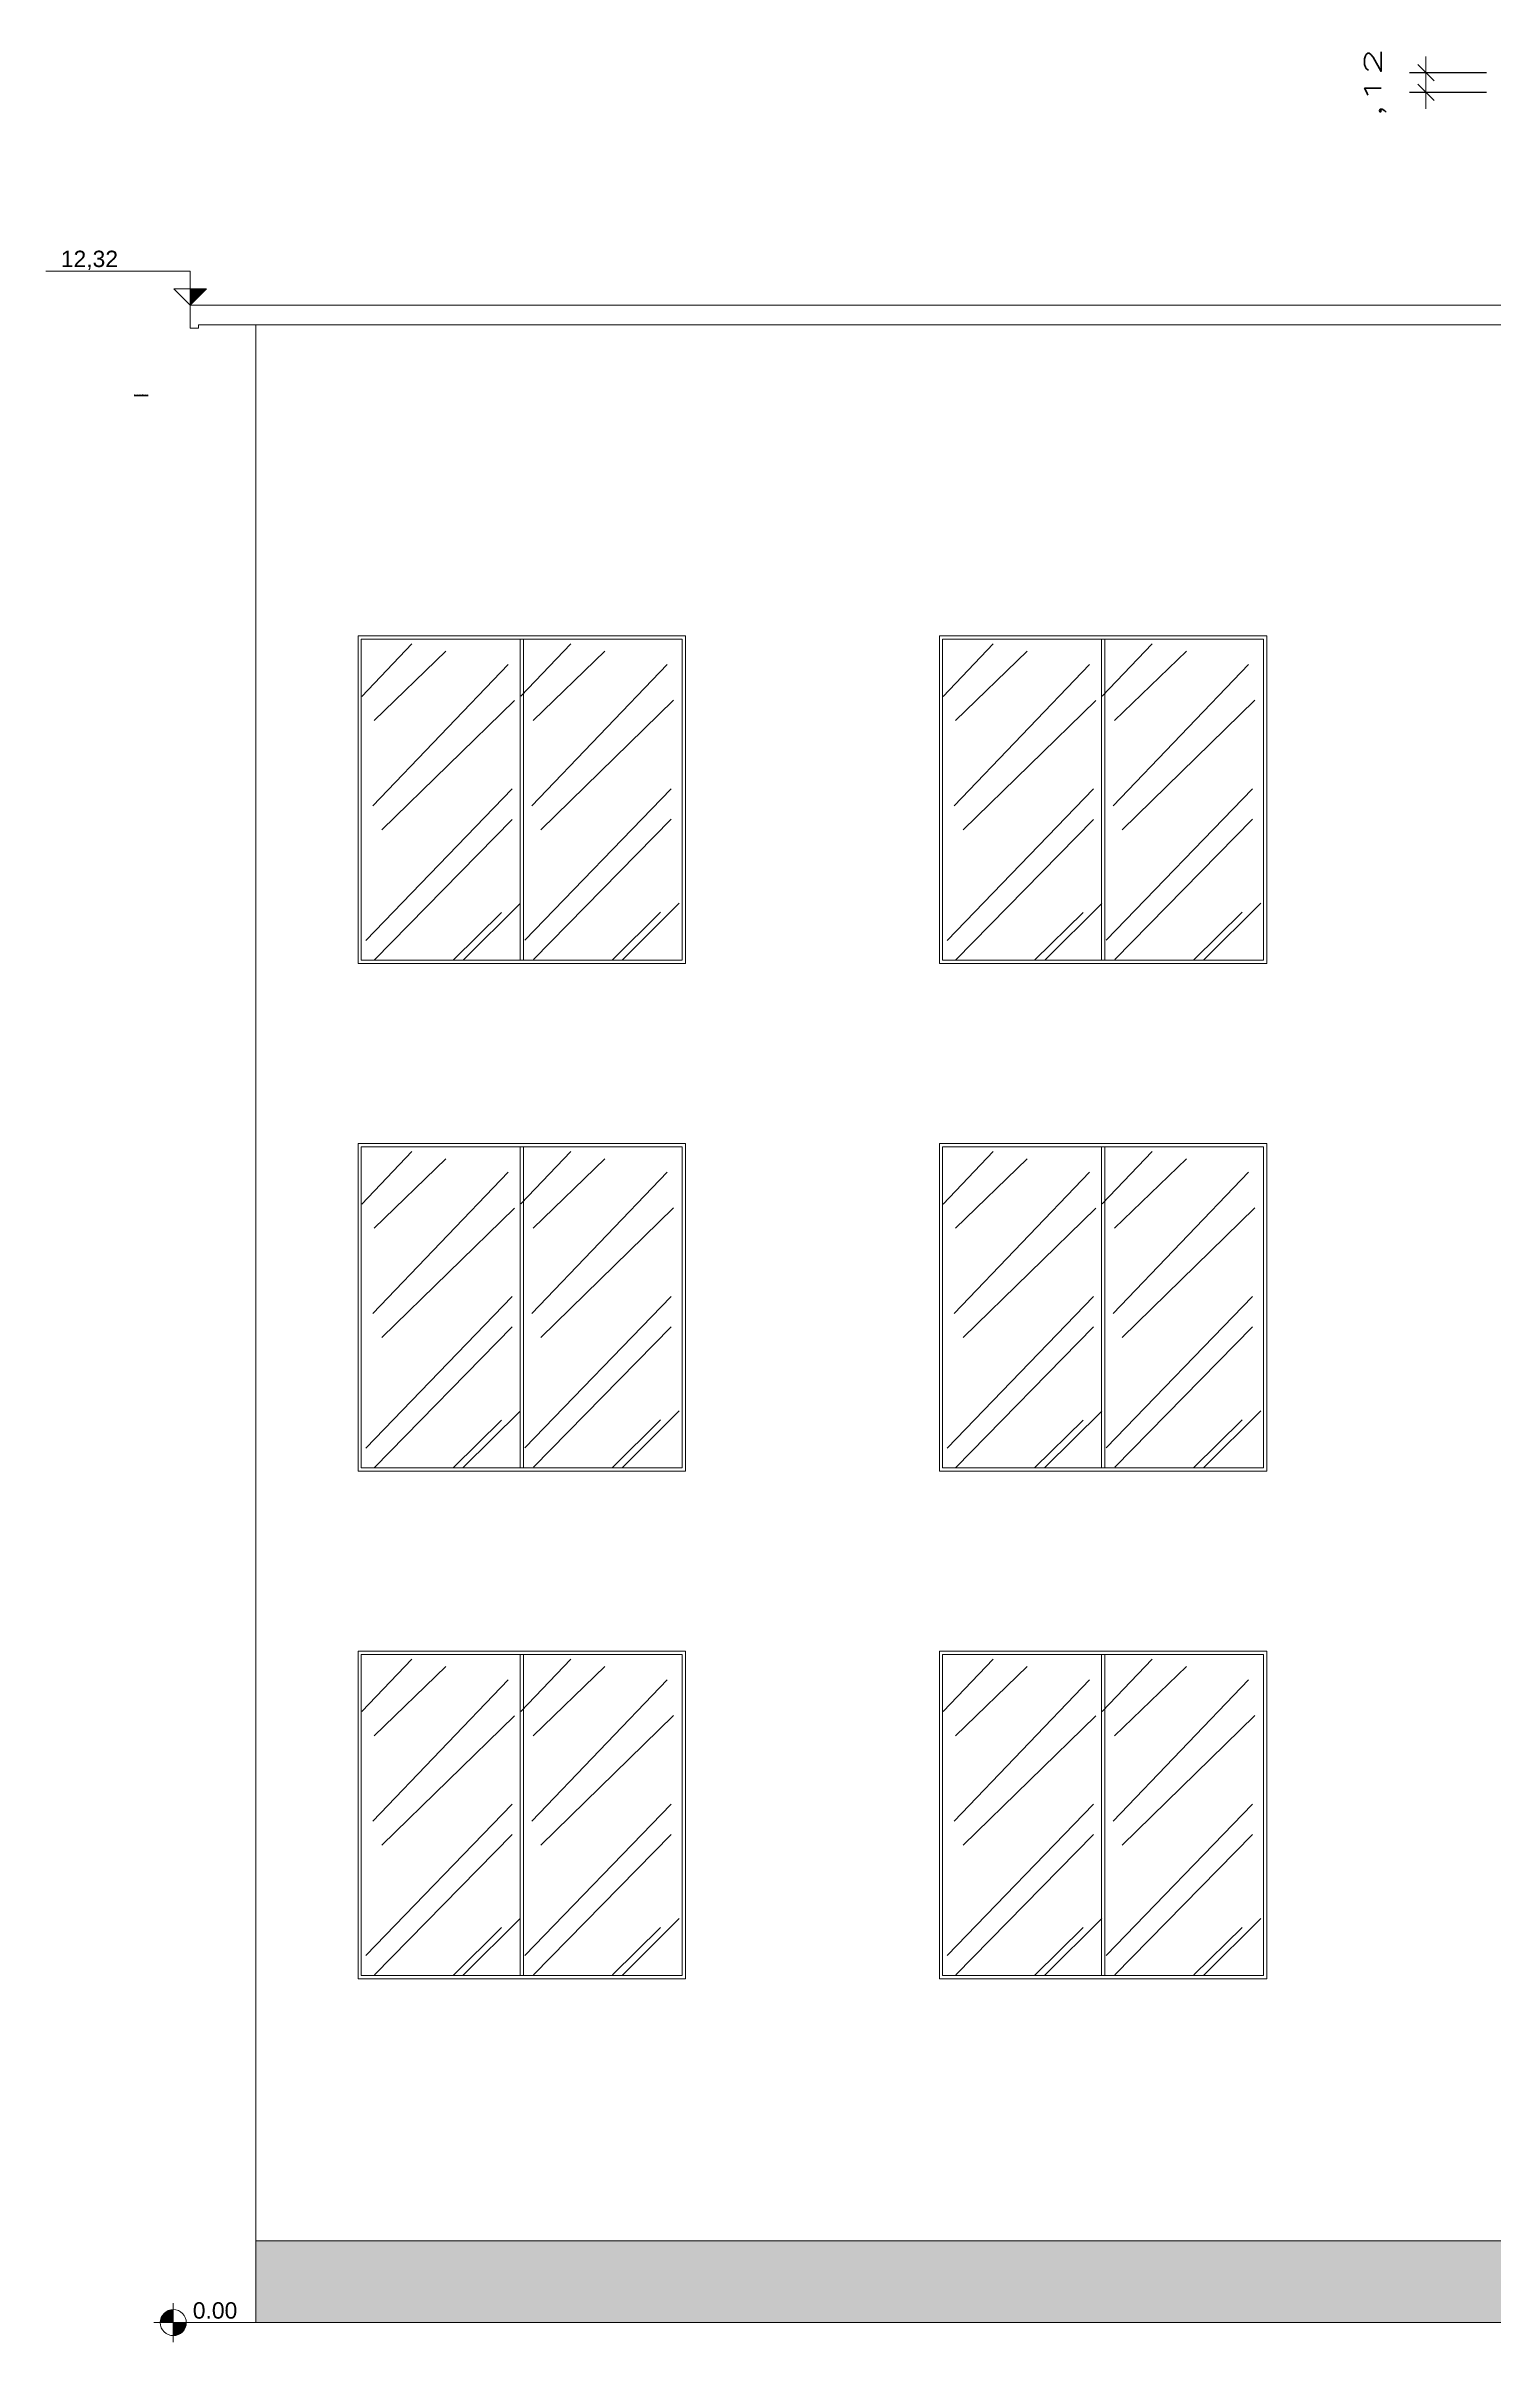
# Model space of a CAD drawing. Extents: x 0 to 11638, y -6007 to 0.
# Drawn here: x 10228.42 to 10237.26, y -3566.68 to -3552.66 of the extents above; entities that cross this region are included whole.
import ezdxf

# ---------------------------------------------------------------- set-up
doc = ezdxf.new("R2010")
doc.units = 0
doc.layers.get('0').update_dxf_attribs({"linetype": 'CONTINUOUS'})
doc.layers.get('Defpoints').update_dxf_attribs({"linetype": 'CONTINUOUS'})
doc.layers.add('ARQ - Cotas', color=1, linetype='CONTINUOUS')
doc.layers.add('ARQ - Esquadrias', color=1, linetype='CONTINUOUS', lineweight=9)
doc.layers.add('ELE-FIXADOR GELCAM', color=160, linetype='CONTINUOUS', lineweight=20)
doc.styles.add('Anotação', font='tahoma.ttf', dxfattribs={"height": 0.002})
doc.styles.add('ARIAL', font='arial.ttf')
doc.styles.add('COTA', font='romans.shx', dxfattribs={"width": 2})
doc.dimstyles.new('COTA-COMLINHA', dxfattribs={"dimtxt": 0.001, "dimasz": 0.001, "dimexe": 0.001, "dimexo": 0.001, "dimgap": 0.001, "dimtad": 0, "dimzin": 4, "dimtxsty": 'COTA', "dimblk": 'OBLIQUE', "dimcen": 0.001, "dimclrd": 2, "dimclre": 2, "dimclrt": 2, "dimazin": 0, "dimtfac": 1, "dimtmove": 2, "dimatfit": 0, "dimldrblk": 'OBLIQUE', "dimfxl": 1, "dimtfill": 1, "dimtfillclr": 2, "dimlwd": -1, "dimarcsym": 0})

# ---------------------------------------------------------------- blocks, each defined once
blk = doc.blocks.new('_Oblique')
at = {"layer": 'ARQ - Esquadrias', "color": 0, "lineweight": -2}
blk.add_line((-0.5, -0.5), (0.5, 0.5), dxfattribs=at)
blk = doc.blocks.new('*D866')
at = {"layer": 'Defpoints', "color": 0, "lineweight": -2, "ltscale": 0.01, "transparency": 16777216}
for p in [(10236.846, -3552.945), (10237.315, -3552.825), (10237.315, -3552.945)]:
    blk.add_point(p, dxfattribs=at)
at = {"layer": 'ELE-FIXADOR GELCAM', "color": 2, "ltscale": 0.01, "transparency": 16777216}
for p, q in [((10236.846, -3552.825), (10236.846, -3552.725)), ((10236.846, -3552.825), (10236.846, -3552.945)), ((10236.846, -3552.945), (10236.846, -3553.045))]:
    blk.add_line(p, q, dxfattribs=at)
at = {"layer": 'ELE-FIXADOR GELCAM', "color": 2, "lineweight": -2, "ltscale": 0.01, "transparency": 16777216}
for p, q in [((10237.215, -3552.825), (10236.746, -3552.825)), ((10237.215, -3552.945), (10236.746, -3552.945))]:
    blk.add_line(p, q, dxfattribs=at)
at = {"layer": 'ELE-FIXADOR GELCAM', "color": 2, "ltscale": 0.01, "transparency": 16777216, "xscale": 0.1, "yscale": 0.1, "zscale": 0.1}
for p, rotation in [((10236.846, -3552.825), 270), ((10236.846, -3552.945), 90)]:
    blk.add_blockref('_Oblique', p, dxfattribs=dict(at, rotation=rotation))
at = {"layer": 'ELE-FIXADOR GELCAM', "color": 2, "lineweight": -3, "ltscale": 0.01, "transparency": 16777216, "insert": (10236.537, -3552.885), "char_height": 0.1, "attachment_point": 5, "rotation": 90, "style": 'COTA', "bg_fill": 3, "box_fill_scale": 1.1, "bg_fill_color": 9, "bg_fill_true_color": 13158600, "bg_fill_transparency": 0}
blk.add_mtext(',12', dxfattribs=at)

msp = doc.modelspace()

# ---------------------------------------------------------------- hatches: boundary and pattern name
at = {"lineweight": 5}
h = msp.add_hatch(dxfattribs=at)
h.set_pattern_fill('GRAVEL', color=0, scale=0.065)
h.set_pattern_definition([(228.0127875, (7552.63815, -5570.7513), (-13.208000001, -14.858999999), [0.2221189, -21.9898144]), (184.969741, (7552.48956, -5570.9164), (19.8119999922, 1.651000094), [0.3811631, -37.7351318]), (132.510447, (7552.10983, -5570.94942), (16.510000007, -18.1609999937), [0.268763, -26.6075698]), (267.273689, (7551.46594, -5571.36217), (1.6510000035, 33.0199999998), [0.3471029, -34.3631843]), (292.8336542, (7551.44943, -5571.70888), (-8.2550000007, 19.8119999997), [0.3403619, -33.695875]), (357.273689, (7551.58151, -5572.02257), (-33.0199999998, 1.6510000035), [0.3471029, -34.3631843]), (37.6942405, (7551.92822, -5572.03908), (-21.462999999, -16.5100000012), [0.4590259, -45.44352495]), (72.2553284, (7552.29144, -5571.75841), (11.5570000031, 36.321999999), [0.4333677, -42.9034168]), (121.4295656, (7552.42352, -5571.34566), (-13.2080000019, 21.4629999988), [0.34827845, -34.4796047]), (175.2363583, (7552.24191, -5571.04848), (18.161, -1.651000003), [0.3976136, -19.483059]), (222.3974378, (7551.84567, -5571.01546), (-19.8119999994, -18.1610000007), [0.51420065, -50.9059021]), (138.814075, (7553.10043, -5571.37868), (-11.556999999, 9.906000001), [0.17550295, -17.3748678]), (171.4692344, (7552.96835, -5571.26311), (21.4630000006, -3.3019999963), [0.3338933, -33.05551535]), (225, (7552.6382, -5571.2136), (-2e-16, -1.651), [0.2334861, -2.1013805]), (203.1985905, (7552.52258, -5571.01546), (8.255, 3.302), [0.12573686, -12.4479045]), (291.80141, (7552.407, -5571.065), (-1.651, 4.953), [0.17781765, -8.71308944]), (30.963757, (7552.47305, -5571.2301), (4.953, 3.302), [0.2888078, -9.3380938]), (161.565051, (7552.7207, -5571.0815), (3.302, -1.651), [0.20883664, -5.0120838]), (16.3895403, (7551.44943, -5571.06499), (16.51, 4.953), [0.2925572, -28.9632373]), (70.346176, (7551.7301, -5570.98244), (-6.6040000006, -18.1609999998), [0.2454393, -24.2984402]), (293.1985905, (7552.7207, -5570.7513), (-3.302, 8.255), [0.2514721, -12.3221693]), (343.6104597, (7552.81976, -5570.98244), (-16.5100000003, 4.9529999988), [0.2925572, -28.9632373]), (339.443955, (7551.44943, -5572.08861), (-8.255, 3.302), [0.2821229, -13.8240273]), (294.7751406, (7551.71359, -5572.18767), (-8.25500001, 18.1609999955), [0.2363869, -23.4023357]), (66.8014095, (7552.73721, -5572.4023), (3.302, 8.255), [0.2514721, -12.3221693]), (17.3540246, (7552.83627, -5572.17116), (-21.4629999996, -6.6040000014), [0.2767588, -27.3990444]), (69.443955, (7551.92822, -5572.4023), (-3.302, -8.255), [0.1410614, -13.96508874]), (101.309932, (7552.63815, -5572.4023), (-1.651, 6.604), [0.0841845, -8.3342967]), (165.963757, (7552.62164, -5572.31975), (4.953, -1.651), [0.3403619, -6.4668855]), (186.009006, (7552.29144, -5572.2372), (16.51, 1.6510000009), [0.31542355, -31.2268872]), (303.690068, (7552.47305, -5571.3787), (-1.651, 3.302), [0.2381105, -5.7146546]), (353.1572266, (7552.60513, -5571.5768), (28.0670000002, -3.3019999985), [0.4157119, -41.1554059]), (60.945396, (7553.01788, -5571.62633), (-6.604, -11.557), [0.16998036, -16.828105]), (90, (7553.1004, -5571.4777), (-1.651, 1.651), [0.09906, -1.55194]), (120.256437, (7552.25842, -5572.18767), (6.603999999, -11.5570000005), [0.2293635, -22.7070615]), (48.0127875, (7552.14285, -5571.98955), (13.208000001, 14.858999999), [0.4442379, -21.7676954]), (0, (7552.44, -5571.6594), (1.651, 1.651), [0.42926, -1.22174]), (325.3048465, (7552.86929, -5571.65935), (16.5100000063, -11.556999991), [0.2610462, -25.8435559]), (254.054604, (7553.08392, -5571.80794), (-1.651, -6.604), [0.2403889, -11.7790725]), (207.6459754, (7553.01788, -5572.03908), (-31.3690000012, -16.5099999978), [0.3913943, -38.7481019]), (175.4260787, (7552.67117, -5572.22069), (-21.463, 1.651), [0.41406915, -40.9928002])])
h.paths.add_polyline_path([(10240.25, -3566.064), (10229.7, -3566.064), (10229.7, -3566.564), (10240.25, -3566.564)])
h.paths.add_polyline_path([(10243.15, -3566.064), (10243.15, -3566.564), (10253.7, -3566.564), (10253.7, -3566.064)])
at = {"layer": 'ARQ - Cotas', "lineweight": 5, "ltscale": 0.001}
h = msp.add_hatch(color=256, dxfattribs=at)
h.dxf.hatch_style = 1
h.paths.add_polyline_path([(10229.3, -3554.144), (10229.3, -3554.244), (10229.4, -3554.144)])
h = msp.add_hatch(color=256, dxfattribs=at)
edge = h.paths.add_edge_path()
edge.add_arc((10229.197, -3566.564), 0.0794, 90, 180)
edge.add_line((10229.118, -3566.564), (10229.197, -3566.564))
edge.add_line((10229.197, -3566.564), (10229.197, -3566.484))
h = msp.add_hatch(color=256, dxfattribs=at)
edge = h.paths.add_edge_path()
edge.add_arc((10229.197, -3566.564), 0.0794, 270, 360)
edge.add_line((10229.277, -3566.564), (10229.197, -3566.564))
edge.add_line((10229.197, -3566.564), (10229.197, -3566.643))

# ---------------------------------------------------------------- linework, layer by layer
at = {"color": 0, "lineweight": 5}
for p, q in [((10229.3, -3554.364), (10229.3, -3554.244)), ((10229.3, -3554.244), (10240.4, -3554.244)), ((10229.3, -3554.364), (10229.3, -3554.384)), ((10229.3, -3554.384), (10229.33, -3554.384)), ((10229.33, -3554.384), (10229.35, -3554.384)), ((10229.7, -3554.364), (10229.35, -3554.364)), ((10229.35, -3554.384), (10229.35, -3554.364)), ((10229.7, -3554.364), (10240.4, -3554.364)), ((10232.325, -3556.264), (10230.325, -3556.264)), ((10232.325, -3556.264), (10230.325, -3556.264)), ((10232.325, -3556.264), (10230.325, -3556.264)), ((10230.325, -3556.264), (10230.325, -3558.264)), ((10232.305, -3556.284), (10230.345, -3556.284)), ((10230.345, -3556.284), (10230.345, -3558.244)), ((10231.315, -3558.244), (10231.315, -3556.284)), ((10231.335, -3558.244), (10231.335, -3556.284)), ((10232.305, -3558.244), (10232.305, -3556.284)), ((10232.325, -3558.264), (10232.325, -3556.264)), ((10235.875, -3556.264), (10233.875, -3556.264)), ((10235.875, -3556.264), (10233.875, -3556.264)), ((10233.875, -3558.264), (10233.875, -3556.264)), ((10233.875, -3556.264), (10235.875, -3556.264)), ((10235.875, -3556.264), (10233.875, -3556.264)), ((10235.875, -3556.264), (10233.875, -3556.264)), ((10235.875, -3556.264), (10233.875, -3556.264)), ((10233.875, -3556.264), (10233.875, -3558.264)), ((10235.855, -3556.284), (10233.895, -3556.284)), ((10233.895, -3556.284), (10233.895, -3558.244)), ((10234.865, -3558.244), (10234.865, -3556.284)), ((10234.885, -3558.244), (10234.885, -3556.284)), ((10235.855, -3558.244), (10235.855, -3556.284)), ((10235.875, -3556.264), (10235.875, -3558.264)), ((10235.875, -3558.264), (10235.875, -3556.264)), ((10230.349, -3556.633), (10230.654, -3556.313)), ((10230.416, -3557.302), (10231.242, -3556.439)), ((10230.423, -3556.781), (10230.862, -3556.358)), ((10231.32, -3556.632), (10231.625, -3556.312)), ((10231.387, -3557.301), (10232.213, -3556.438)), ((10231.394, -3556.78), (10231.833, -3556.357)), ((10233.899, -3556.633), (10234.204, -3556.313)), ((10233.966, -3557.302), (10234.792, -3556.439)), ((10233.973, -3556.781), (10234.412, -3556.358)), ((10234.87, -3556.632), (10235.175, -3556.312)), ((10234.937, -3557.301), (10235.763, -3556.438)), ((10234.944, -3556.78), (10235.383, -3556.357)), ((10230.471, -3557.449), (10231.281, -3556.659)), ((10231.442, -3557.448), (10232.252, -3556.657)), ((10234.021, -3557.449), (10234.831, -3556.659)), ((10234.992, -3557.448), (10235.802, -3556.657)), ((10230.373, -3558.123), (10231.267, -3557.198)), ((10231.344, -3558.122), (10232.238, -3557.197)), ((10233.923, -3558.123), (10234.817, -3557.198)), ((10234.894, -3558.122), (10235.788, -3557.197)), ((10230.425, -3558.241), (10231.267, -3557.384)), ((10231.396, -3558.24), (10232.238, -3557.383)), ((10233.975, -3558.241), (10234.817, -3557.384)), ((10234.946, -3558.24), (10235.788, -3557.383)), ((10230.908, -3558.242), (10231.202, -3557.952)), ((10230.968, -3558.243), (10231.316, -3557.897)), ((10231.879, -3558.241), (10232.173, -3557.951)), ((10231.939, -3558.242), (10232.287, -3557.896)), ((10234.458, -3558.242), (10234.752, -3557.952)), ((10234.518, -3558.243), (10234.866, -3557.897)), ((10235.429, -3558.241), (10235.723, -3557.951)), ((10235.489, -3558.242), (10235.837, -3557.896)), ((10230.325, -3558.264), (10232.325, -3558.264)), ((10230.325, -3558.264), (10232.325, -3558.264)), ((10230.325, -3558.264), (10232.325, -3558.264)), ((10230.345, -3558.244), (10232.305, -3558.244)), ((10233.875, -3558.264), (10235.875, -3558.264)), ((10233.875, -3558.264), (10235.875, -3558.264)), ((10233.875, -3558.264), (10234.975, -3558.264)), ((10234.875, -3558.264), (10233.875, -3558.264)), ((10233.875, -3558.264), (10235.875, -3558.264)), ((10233.875, -3558.264), (10235.875, -3558.264)), ((10233.875, -3558.264), (10235.875, -3558.264)), ((10233.895, -3558.244), (10235.855, -3558.244)), ((10234.975, -3558.264), (10234.875, -3558.264)), ((10232.325, -3559.364), (10230.325, -3559.364)), ((10232.325, -3559.364), (10230.325, -3559.364)), ((10232.325, -3559.364), (10230.325, -3559.364)), ((10230.325, -3559.364), (10230.325, -3561.364)), ((10232.325, -3559.364), (10230.325, -3559.364)), ((10232.325, -3559.364), (10230.325, -3559.364)), ((10232.325, -3559.364), (10230.325, -3559.364)), ((10230.325, -3559.364), (10230.325, -3561.364)), ((10232.305, -3559.384), (10230.345, -3559.384)), ((10230.345, -3559.384), (10230.345, -3561.344)), ((10231.315, -3561.344), (10231.315, -3559.384)), ((10231.335, -3561.344), (10231.335, -3559.384)), ((10232.305, -3561.344), (10232.305, -3559.384)), ((10232.325, -3561.364), (10232.325, -3559.364)), ((10232.325, -3561.364), (10232.325, -3559.364)), ((10235.875, -3559.364), (10233.875, -3559.364)), ((10235.875, -3559.364), (10233.875, -3559.364)), ((10233.875, -3561.364), (10233.875, -3559.364)), ((10233.875, -3559.364), (10235.875, -3559.364)), ((10235.875, -3559.364), (10233.875, -3559.364)), ((10235.875, -3559.364), (10233.875, -3559.364)), ((10235.875, -3559.364), (10233.875, -3559.364)), ((10233.875, -3559.364), (10233.875, -3561.364)), ((10235.855, -3559.384), (10233.895, -3559.384)), ((10233.895, -3559.384), (10233.895, -3561.344)), ((10234.865, -3561.344), (10234.865, -3559.384)), ((10234.885, -3561.344), (10234.885, -3559.384)), ((10235.855, -3561.344), (10235.855, -3559.384)), ((10235.875, -3559.364), (10235.875, -3561.364)), ((10235.875, -3561.364), (10235.875, -3559.364)), ((10230.349, -3559.733), (10230.654, -3559.413)), ((10230.423, -3559.881), (10230.862, -3559.458)), ((10231.32, -3559.732), (10231.625, -3559.412)), ((10231.394, -3559.88), (10231.833, -3559.457)), ((10233.899, -3559.733), (10234.204, -3559.413)), ((10233.973, -3559.881), (10234.412, -3559.458)), ((10234.87, -3559.732), (10235.175, -3559.412)), ((10234.944, -3559.88), (10235.383, -3559.457)), ((10230.416, -3560.402), (10231.242, -3559.539)), ((10231.387, -3560.401), (10232.213, -3559.538)), ((10233.966, -3560.402), (10234.792, -3559.539)), ((10234.937, -3560.401), (10235.763, -3559.538)), ((10230.471, -3560.549), (10231.281, -3559.759)), ((10231.442, -3560.548), (10232.252, -3559.757)), ((10234.021, -3560.549), (10234.831, -3559.759)), ((10234.992, -3560.548), (10235.802, -3559.757)), ((10230.373, -3561.223), (10231.267, -3560.298)), ((10231.344, -3561.222), (10232.238, -3560.297)), ((10233.923, -3561.223), (10234.817, -3560.298)), ((10234.894, -3561.222), (10235.788, -3560.297)), ((10230.425, -3561.341), (10231.267, -3560.484)), ((10231.396, -3561.34), (10232.238, -3560.483)), ((10233.975, -3561.341), (10234.817, -3560.484)), ((10234.946, -3561.34), (10235.788, -3560.483)), ((10230.908, -3561.342), (10231.202, -3561.052)), ((10230.968, -3561.343), (10231.316, -3560.997)), ((10231.879, -3561.341), (10232.173, -3561.051)), ((10231.939, -3561.342), (10232.287, -3560.996)), ((10234.458, -3561.342), (10234.752, -3561.052)), ((10234.518, -3561.343), (10234.866, -3560.997)), ((10235.429, -3561.341), (10235.723, -3561.051)), ((10235.489, -3561.342), (10235.837, -3560.996)), ((10230.345, -3561.344), (10232.305, -3561.344)), ((10233.895, -3561.344), (10235.855, -3561.344)), ((10230.325, -3561.364), (10232.325, -3561.364)), ((10230.325, -3561.364), (10232.325, -3561.364)), ((10230.325, -3561.364), (10232.325, -3561.364)), ((10230.325, -3561.364), (10232.325, -3561.364)), ((10230.325, -3561.364), (10232.325, -3561.364)), ((10230.325, -3561.364), (10232.325, -3561.364)), ((10233.875, -3561.364), (10235.875, -3561.364)), ((10233.875, -3561.364), (10235.875, -3561.364)), ((10233.875, -3561.364), (10234.975, -3561.364)), ((10234.875, -3561.364), (10233.875, -3561.364)), ((10233.875, -3561.364), (10235.875, -3561.364)), ((10233.875, -3561.364), (10235.875, -3561.364)), ((10233.875, -3561.364), (10235.875, -3561.364)), ((10234.975, -3561.364), (10234.875, -3561.364)), ((10232.325, -3562.464), (10230.325, -3562.464)), ((10232.325, -3562.464), (10230.325, -3562.464)), ((10230.325, -3562.464), (10230.325, -3564.464)), ((10232.325, -3562.464), (10230.325, -3562.464)), ((10232.325, -3562.464), (10230.325, -3562.464)), ((10232.325, -3562.464), (10230.325, -3562.464)), ((10230.325, -3562.464), (10230.325, -3564.464)), ((10232.325, -3564.464), (10232.325, -3562.464)), ((10232.325, -3564.464), (10232.325, -3562.464)), ((10235.875, -3562.464), (10233.875, -3562.464)), ((10233.875, -3564.464), (10233.875, -3562.464)), ((10233.875, -3562.464), (10235.875, -3562.464)), ((10235.875, -3562.464), (10233.875, -3562.464)), ((10235.875, -3562.464), (10233.875, -3562.464)), ((10235.875, -3562.464), (10233.875, -3562.464)), ((10233.875, -3562.464), (10233.875, -3564.464)), ((10235.875, -3562.464), (10235.875, -3564.464)), ((10235.875, -3564.464), (10235.875, -3562.464)), ((10232.305, -3562.484), (10230.345, -3562.484)), ((10230.345, -3562.484), (10230.345, -3564.444)), ((10230.349, -3562.833), (10230.654, -3562.513)), ((10230.423, -3562.981), (10230.862, -3562.558)), ((10231.315, -3564.444), (10231.315, -3562.484)), ((10231.32, -3562.832), (10231.625, -3562.512)), ((10231.335, -3564.444), (10231.335, -3562.484)), ((10231.394, -3562.98), (10231.833, -3562.557)), ((10232.305, -3564.444), (10232.305, -3562.484)), ((10235.855, -3562.484), (10233.895, -3562.484)), ((10233.895, -3562.484), (10233.895, -3564.444)), ((10233.899, -3562.833), (10234.204, -3562.513)), ((10233.973, -3562.981), (10234.412, -3562.558)), ((10234.865, -3564.444), (10234.865, -3562.484)), ((10234.87, -3562.832), (10235.175, -3562.512)), ((10234.885, -3564.444), (10234.885, -3562.484)), ((10234.944, -3562.98), (10235.383, -3562.557)), ((10235.855, -3564.444), (10235.855, -3562.484)), ((10230.416, -3563.502), (10231.242, -3562.639)), ((10231.387, -3563.501), (10232.213, -3562.638)), ((10233.966, -3563.502), (10234.792, -3562.639)), ((10234.937, -3563.501), (10235.763, -3562.638)), ((10230.471, -3563.649), (10231.281, -3562.859)), ((10231.442, -3563.648), (10232.252, -3562.857)), ((10234.021, -3563.649), (10234.831, -3562.859)), ((10234.992, -3563.648), (10235.802, -3562.857)), ((10230.373, -3564.323), (10231.267, -3563.398)), ((10231.344, -3564.322), (10232.238, -3563.397)), ((10233.923, -3564.323), (10234.817, -3563.398)), ((10234.894, -3564.322), (10235.788, -3563.397)), ((10230.425, -3564.441), (10231.267, -3563.584)), ((10231.396, -3564.44), (10232.238, -3563.583)), ((10233.975, -3564.441), (10234.817, -3563.584)), ((10234.946, -3564.44), (10235.788, -3563.583)), ((10230.908, -3564.442), (10231.202, -3564.152)), ((10230.968, -3564.443), (10231.316, -3564.097)), ((10231.879, -3564.441), (10232.173, -3564.151)), ((10231.939, -3564.442), (10232.287, -3564.096)), ((10234.458, -3564.442), (10234.752, -3564.152)), ((10234.518, -3564.443), (10234.866, -3564.097)), ((10235.429, -3564.441), (10235.723, -3564.151)), ((10235.489, -3564.442), (10235.837, -3564.096)), ((10230.325, -3564.464), (10232.325, -3564.464)), ((10230.325, -3564.464), (10232.325, -3564.464)), ((10230.325, -3564.464), (10232.325, -3564.464)), ((10230.325, -3564.464), (10232.325, -3564.464)), ((10230.325, -3564.464), (10232.325, -3564.464)), ((10230.345, -3564.444), (10232.305, -3564.444)), ((10233.875, -3564.464), (10235.875, -3564.464)), ((10233.875, -3564.464), (10234.975, -3564.464)), ((10234.875, -3564.464), (10233.875, -3564.464)), ((10233.875, -3564.464), (10235.875, -3564.464)), ((10233.875, -3564.464), (10235.875, -3564.464)), ((10233.875, -3564.464), (10235.875, -3564.464)), ((10233.895, -3564.444), (10235.855, -3564.444)), ((10234.975, -3564.464), (10234.875, -3564.464)), ((10229.7, -3566.064), (10240.25, -3566.064)), ((10229.7, -3566.564), (10253.7, -3566.564))]:
    msp.add_line(p, q, dxfattribs=at)
at = {"color": 0, "lineweight": 5, "ltscale": 0.05}
msp.add_line((10229.7, -3566.564), (10229.7, -3554.364), dxfattribs=at)
at = {"layer": 'ARQ - Cotas', "lineweight": 5, "ltscale": 0.001}
for p, q in [((10228.419, -3554.037), (10229.3, -3554.037)), ((10229.3, -3554.037), (10229.3, -3554.144)), ((10229.3, -3554.144), (10229.2, -3554.144)), ((10229.3, -3554.244), (10229.2, -3554.144)), ((10229.4, -3554.144), (10229.3, -3554.144)), ((10229.3, -3554.244), (10229.3, -3554.144)), ((10229.3, -3554.244), (10229.4, -3554.144)), ((10229.197, -3566.683), (10229.197, -3566.445)), ((10229.078, -3566.564), (10229.316, -3566.564)), ((10229.277, -3566.564), (10229.7, -3566.564))]:
    msp.add_line(p, q, dxfattribs=at)
for start, end in [(90, 180), (270, 0)]:
    msp.add_arc((10229.197, -3566.564), 0.0794, start, end, dxfattribs=at)
msp.add_ellipse((10229.197, -3566.564), major_axis=(0.0794, 0), ratio=1, dxfattribs=at)

# ---------------------------------------------------------------- texts
at = {"layer": 'ARQ - Cotas', "lineweight": 5, "ltscale": 0.001, "char_height": 0.1, "attachment_point": 7, "line_spacing_factor": 0.970891, "style": 'ARIAL'}
for s, insert in [('12,32', (10228.51, -3554.03)), ('0.00', (10229.316, -3566.541))]:
    msp.add_mtext(s, dxfattribs=dict(at, insert=insert))
at = {"layer": 'ELE-FIXADOR GELCAM', "color": 0, "lineweight": 40, "ltscale": 0.01, "char_height": 0.002, "attachment_point": 1, "style": 'Anotação'}
for s, insert, width in [('{\\H2.5x;\\LIMPLANTAÇÃO COBERTURA}', (10228.959, -3554.789), 0.18738), ('\\P{\\H1.75x;ESCALA 1:50}', (10228.959, -3554.794), 0.02883)]:
    msp.add_mtext(s, dxfattribs=dict(at, insert=insert, width=width))

# ---------------------------------------------------------------- dimensions: what is measured, and where the dimension line sits
at = {"layer": 'ELE-FIXADOR GELCAM', "color": 0, "lineweight": -3, "ltscale": 0.01}
dim = msp.add_linear_dim(base=(10236.846, -3552.945), p1=(10237.315, -3552.825), p2=(10237.315, -3552.945), angle=90, dimstyle='COTA-COMLINHA', dxfattribs=at)
dim.commit()
dim.dimension.update_dxf_attribs({"geometry": '*D866', "text_midpoint": (10236.537, -3552.885)})

doc.saveas('drawing.dxf')
